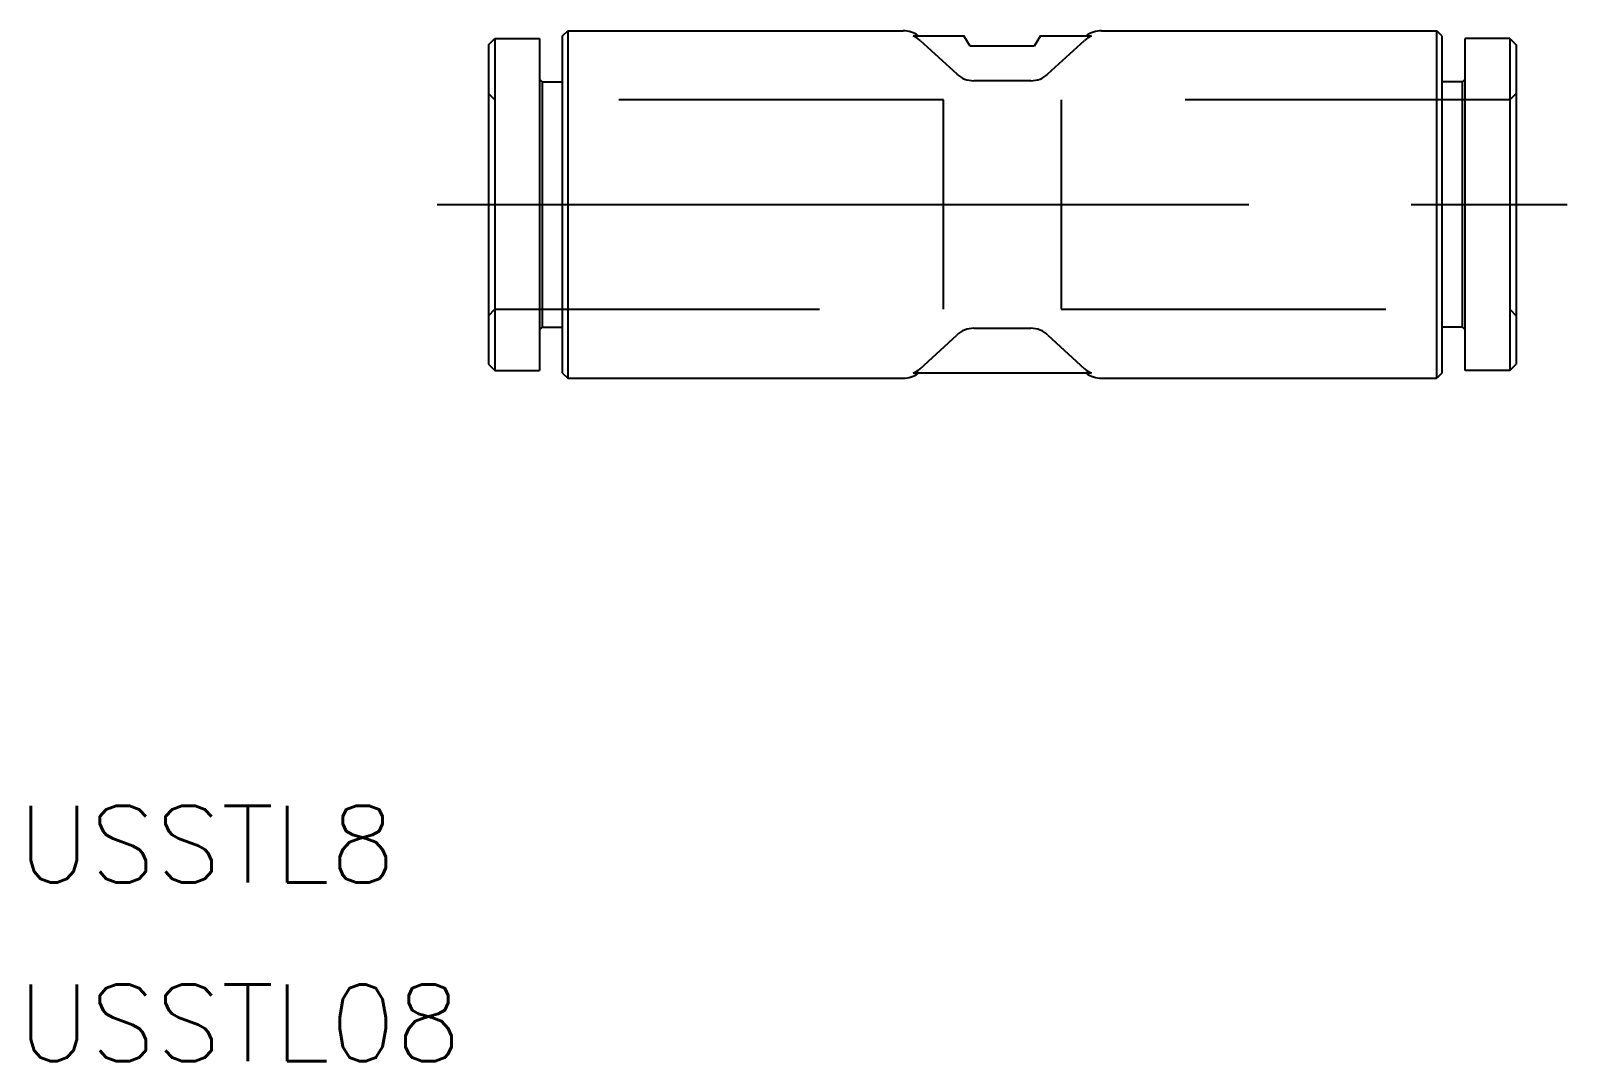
# Model space of a CAD drawing. Extents: x -83.8 to 9.5, y -33.5 to 8.8.
# Drawn here: x -83.8 to -23.7, y -33.5 to 6.8 of the extents above; entities that cross this region are included whole.
import ezdxf

# ---------------------------------------------------------------- set-up
doc = ezdxf.new("R2010")
doc.units = 0
doc.linetypes.add('CENTER', pattern=[50.8, 31.75, -6.35, 6.35, -6.35])
doc.linetypes.add('DASHED', pattern=[19.05, 12.7, -6.35])
doc.layers.get('0').update_dxf_attribs({"linetype": 'CONTINUOUS'})
doc.layers.add('CENTER', color=1, linetype='CENTER')
doc.styles.get("Standard").update_dxf_attribs({"font": 'txt.shx', "height": 3, "bigfont": 'bigfont.shx'})

msp = doc.modelspace()

# ---------------------------------------------------------------- linework, layer by layer
at = {"color": 7, "linetype": 'CONTINUOUS'}
for p, q in [((-63.01, 6.6), (-62.81, 6.8)), ((-62.81, 6.8), (-49.693, 6.8)), ((-62.81, 6.8), (-62.81, -6.8)), ((-41.926, 6.8), (-28.81, 6.8)), ((-28.81, -6.8), (-28.81, 6.8)), ((-28.61, 6.6), (-28.81, 6.8)), ((-65.91, 6.25), (-65.66, 6.5)), ((-65.91, 6.25), (-65.91, -6.25)), ((-65.66, 6.5), (-65.66, -6.5)), ((-65.66, 6.5), (-63.91, 6.5)), ((-63.91, 6.5), (-63.91, -6.5)), ((-63.01, -6.6), (-63.01, 6.6)), ((-49.295, 6.6), (-47.31, 6.6)), ((-49.024, 6.423), (-47.594, 5.107)), ((-47.06, 6.2), (-47.31, 6.6)), ((-44.56, 6.2), (-47.06, 6.2)), ((-44.31, 6.6), (-44.56, 6.2)), ((-44.31, 6.6), (-42.324, 6.6)), ((-44.025, 5.107), (-42.595, 6.423)), ((-28.61, 6.6), (-28.61, -6.6)), ((-27.71, -6.5), (-27.71, 6.5)), ((-25.96, 6.5), (-27.71, 6.5)), ((-25.96, 6.5), (-25.96, -6.5)), ((-25.96, 6.5), (-25.71, 6.25)), ((-25.71, 6.25), (-25.71, -6.25)), ((-63.81, 4.8), (-63.91, 4.9)), ((-44.693, 4.841), (-46.926, 4.841)), ((-27.81, 4.8), (-27.71, 4.9)), ((-63.81, 4.8), (-63.81, -4.8)), ((-63.81, 4.8), (-63.01, 4.8)), ((-27.81, 4.8), (-28.61, 4.8)), ((-27.81, -4.8), (-27.81, 4.8)), ((-63.81, -4.8), (-63.91, -4.9)), ((-63.81, -4.8), (-63.01, -4.8)), ((-27.81, -4.8), (-28.61, -4.8)), ((-27.81, -4.8), (-27.71, -4.9)), ((-49.024, -6.423), (-47.594, -5.107)), ((-46.926, -4.841), (-44.693, -4.841)), ((-44.025, -5.107), (-42.595, -6.423)), ((-65.91, -6.25), (-65.66, -6.5)), ((-65.66, -6.5), (-63.91, -6.5)), ((-63.01, -6.6), (-62.81, -6.8)), ((-42.324, -6.6), (-49.295, -6.6)), ((-28.61, -6.6), (-28.81, -6.8)), ((-25.96, -6.5), (-27.71, -6.5)), ((-25.96, -6.5), (-25.71, -6.25)), ((-62.81, -6.8), (-49.693, -6.8)), ((-41.926, -6.8), (-28.81, -6.8))]:
    msp.add_line(p, q, dxfattribs=at)
at = {"color": 3, "linetype": 'DASHED'}
for p, q in [((-65.66, 4.1), (-65.91, 4.35)), ((-25.71, 4.35), (-25.96, 4.1)), ((-48.11, 4.1), (-65.66, 4.1)), ((-48.11, -4.1), (-48.11, 4.1)), ((-25.96, 4.1), (-43.51, 4.1)), ((-43.51, 4.1), (-43.51, -4.1)), ((-65.91, -4.35), (-65.66, -4.1)), ((-65.66, -4.1), (-48.11, -4.1)), ((-43.51, -4.1), (-25.96, -4.1)), ((-25.96, -4.1), (-25.71, -4.35))]:
    msp.add_line(p, q, dxfattribs=at)
at = {"color": 7, "linetype": 'CONTINUOUS'}
for centre, radius, start, end in [((-49.693, 5.8), 1, 53.1301, 90), ((-41.926, 5.8), 1, 90, 126.8699), ((-49.699, 5.688), 0.997, 47.46189, 66.14276), ((-41.921, 5.688), 0.997, 113.85724, 132.53811), ((-46.923, 5.826), 0.984, 226.9778, 269.84699), ((-44.696, 5.826), 0.984, 270.15301, 313.0222), ((-46.923, -5.826), 0.984, 90.15301, 133.0222), ((-44.696, -5.826), 0.984, 46.9778, 89.84699), ((-49.693, -5.8), 1, 270, 306.8699), ((-49.699, -5.688), 0.997, 293.85724, 312.53811), ((-41.921, -5.688), 0.997, 227.46189, 246.14276), ((-41.926, -5.8), 1, 233.1301, 270)]:
    msp.add_arc(centre, radius, start, end, dxfattribs=at)
at = {"layer": 'CENTER', "color": 1, "linetype": 'CENTER'}
msp.add_line((-67.91, 0), (-23.71, 0), dxfattribs=at)

# ---------------------------------------------------------------- texts
at = {"color": 7, "linetype": 'CONTINUOUS'}
for s, p in [('USSTL8', (-84.328, -26.523)), ('USSTL08', (-84.328, -33.523))]:
    msp.add_text(s, height=3, dxfattribs=at).set_placement(p)

doc.saveas('drawing.dxf')
